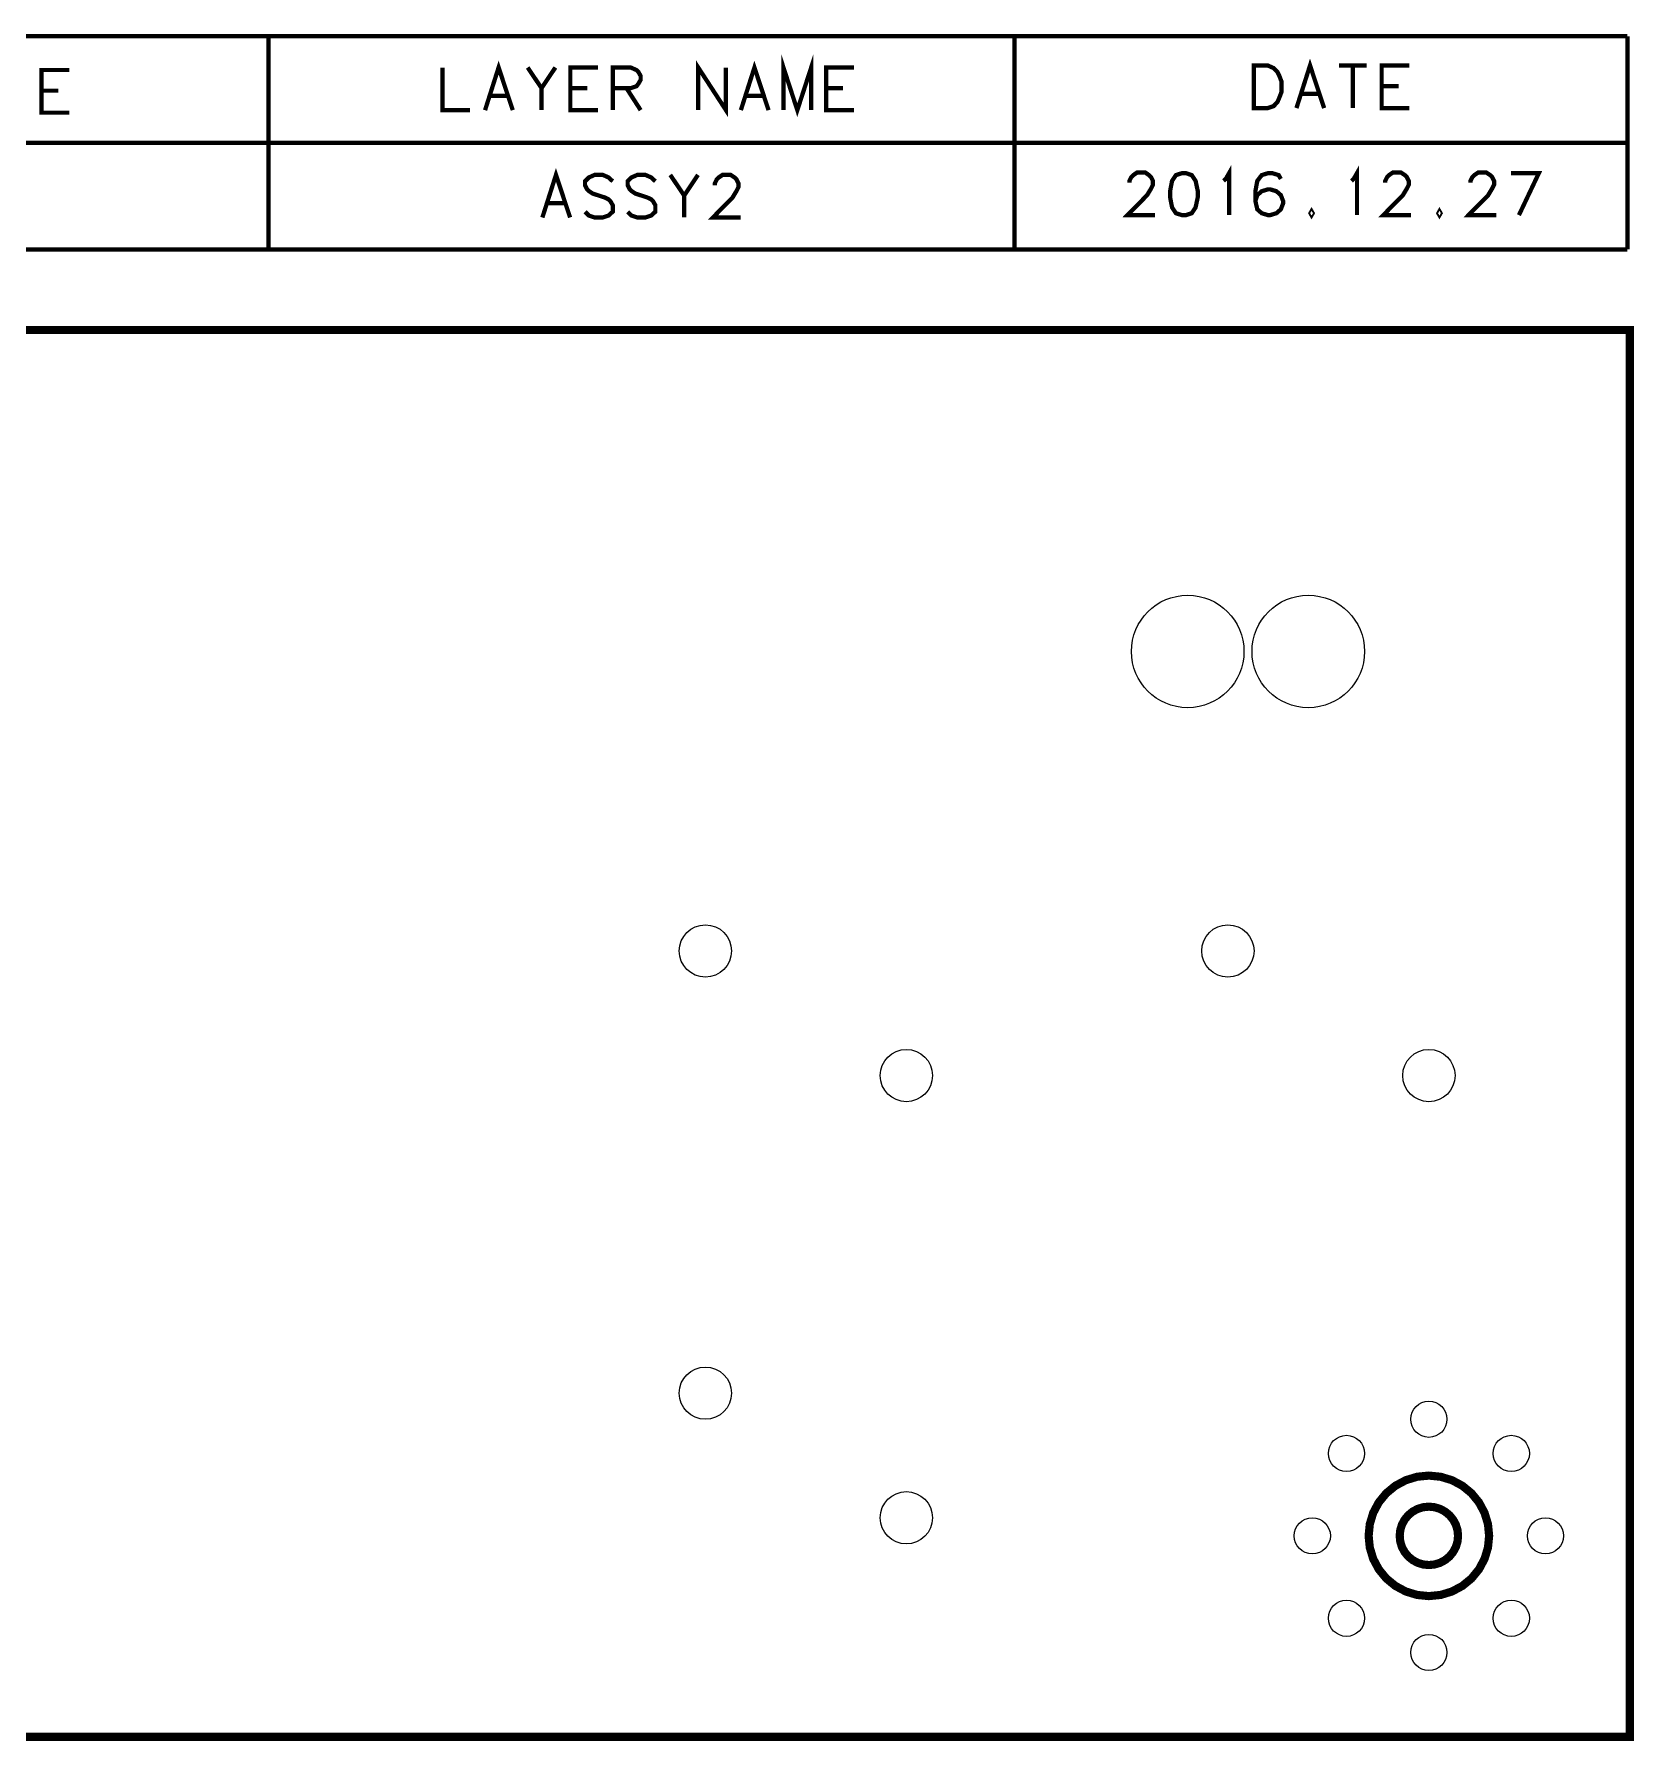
# Model space of a CAD drawing. Extents: x -0.1 to 80.1, y -0.1 to 42.4.
# Drawn here: x 40.3 to 80.1, y -0.1 to 42.36 of the extents above; entities that cross this region are included whole.
import ezdxf

# ---------------------------------------------------------------- set-up
doc = ezdxf.new("R2010")
doc.units = 0
doc.layers.get('0').update_dxf_attribs({"linetype": 'CONTINUOUS'})
doc.layers.add('08_ASSY2_GBR', color=7, linetype='CONTINUOUS')

# ---------------------------------------------------------------- blocks, each defined once
blk = doc.blocks.new('ROUND_126')
blk.add_circle((0, 0), 0.45)
blk = doc.blocks.new('ROUND_127')
blk.add_circle((0, 0), 1.4)
blk = doc.blocks.new('ROUND_140')
blk.add_circle((0, 0), 0.65)

msp = doc.modelspace()

# ---------------------------------------------------------------- linework, layer by layer
at = {"layer": '08_ASSY2_GBR'}
for points, const_width in [([(25.578, 42.304), (79.939, 42.304)], 0.10607), ([(46.129, 42.304), (46.129, 37)], 0.10607), ([(64.691, 42.304), (64.691, 37)], 0.10607), ([(79.939, 42.304), (79.939, 37)], 0.10607), ([(51.518, 40.466), (51.855, 41.527), (52.207, 40.466)], 0.10607), ([(56.821, 40.466), (56.821, 41.527), (57.511, 40.466), (57.511, 41.527)], 0.10607), ([(57.882, 40.466), (58.22, 41.527), (58.571, 40.466)], 0.10607), ([(58.942, 40.466), (58.942, 41.527), (59.287, 40.466), (59.632, 41.527), (59.632, 40.466)], 0.10607), ([(70.644, 41.578), (70.989, 41.578), (71.134, 41.514), (71.23, 41.417), (71.278, 41.321), (71.334, 41.176), (71.334, 40.919), (71.278, 40.774), (71.23, 40.662), (71.134, 40.565), (70.989, 40.517), (70.644, 40.517), (70.644, 41.578)], 0.10607), ([(71.705, 40.517), (72.043, 41.578), (72.394, 40.517)], 0.10607), ([(72.766, 41.578), (73.455, 41.578)], 0.10607), ([(73.11, 41.578), (73.11, 40.517)], 0.10607), ([(74.516, 41.578), (73.826, 41.578), (73.826, 40.517), (74.516, 40.517)], 0.10607), ([(41.174, 41.465), (40.485, 41.465), (40.485, 40.404), (41.174, 40.404)], 0.10607), ([(50.457, 41.527), (50.457, 40.466), (51.146, 40.466)], 0.10607), ([(52.578, 41.527), (52.923, 41.013), (52.923, 40.466)], 0.10607), ([(53.268, 41.527), (52.923, 41.013)], 0.10607), ([(54.328, 41.527), (53.639, 41.527), (53.639, 40.466), (54.328, 40.466)], 0.10607), ([(54.7, 40.466), (54.7, 41.527), (55.141, 41.527), (55.286, 41.463), (55.334, 41.414), (55.389, 41.318), (55.389, 41.221), (55.334, 41.125), (55.286, 41.061), (55.141, 41.013), (54.7, 41.013)], 0.10607), ([(60.693, 41.527), (60.003, 41.527), (60.003, 40.466), (60.693, 40.466)], 0.10607), ([(40.485, 40.951), (40.905, 40.951)], 0.10607), ([(51.642, 40.82), (52.076, 40.82)], 0.10607), ([(53.639, 41.013), (54.06, 41.013)], 0.10607), ([(55.037, 41.013), (55.389, 40.466)], 0.10607), ([(58.006, 40.82), (58.44, 40.82)], 0.10607), ([(60.003, 41.013), (60.424, 41.013)], 0.10607), ([(71.829, 40.871), (72.263, 40.871)], 0.10607), ([(73.826, 41.064), (74.247, 41.064)], 0.10607), ([(25.578, 39.652), (79.939, 39.652)], 0.10607), ([(69.891, 38.706), (69.946, 38.754), (70.029, 38.899), (70.029, 37.854)], 0.10607), ([(73.073, 38.706), (73.128, 38.754), (73.211, 38.899), (73.211, 37.854)], 0.10607), ([(52.944, 37.796), (53.282, 38.856), (53.634, 37.796)], 0.10607), ([(54.694, 38.696), (54.591, 38.792), (54.446, 38.856), (54.246, 38.856), (54.101, 38.792), (54.005, 38.696), (54.005, 38.599), (54.053, 38.503), (54.101, 38.454), (54.198, 38.39), (54.494, 38.294), (54.591, 38.246), (54.639, 38.197), (54.694, 38.101), (54.694, 37.94), (54.591, 37.844), (54.446, 37.796), (54.246, 37.796), (54.101, 37.844), (54.005, 37.94)], 0.10607), ([(55.755, 38.696), (55.652, 38.792), (55.507, 38.856), (55.307, 38.856), (55.162, 38.792), (55.066, 38.696), (55.066, 38.599), (55.114, 38.503), (55.162, 38.454), (55.259, 38.39), (55.555, 38.294), (55.652, 38.246), (55.7, 38.197), (55.755, 38.101), (55.755, 37.94), (55.652, 37.844), (55.507, 37.796), (55.307, 37.796), (55.162, 37.844), (55.066, 37.94)], 0.10607), ([(56.126, 38.856), (56.471, 38.342), (56.471, 37.796)], 0.10607), ([(56.816, 38.856), (56.471, 38.342)], 0.10607), ([(57.235, 38.599), (57.235, 38.647), (57.283, 38.744), (57.332, 38.792), (57.428, 38.856), (57.628, 38.856), (57.725, 38.792), (57.773, 38.744), (57.821, 38.647), (57.821, 38.551), (57.773, 38.454), (57.676, 38.294), (57.187, 37.796), (57.876, 37.796)], 0.10607), ([(67.549, 38.658), (67.549, 38.706), (67.597, 38.802), (67.645, 38.85), (67.742, 38.915), (67.942, 38.915), (68.038, 38.85), (68.087, 38.802), (68.135, 38.706), (68.135, 38.609), (68.087, 38.513), (67.99, 38.352), (67.501, 37.854), (68.19, 37.854)], 0.10607), ([(68.858, 38.899), (68.706, 38.85), (68.61, 38.706), (68.561, 38.449), (68.561, 38.304), (68.61, 38.047), (68.706, 37.902), (68.858, 37.854), (68.954, 37.854), (69.099, 37.902), (69.196, 38.047), (69.251, 38.304), (69.251, 38.449), (69.196, 38.706), (69.099, 38.85), (68.954, 38.899), (68.858, 38.899)], 0.10607), ([(71.317, 38.754), (71.262, 38.85), (71.103, 38.899), (71, 38.899), (70.841, 38.85), (70.731, 38.706), (70.683, 38.449), (70.683, 38.208), (70.731, 37.999), (70.841, 37.902), (71, 37.854), (71.048, 37.854), (71.207, 37.902), (71.317, 37.999), (71.372, 38.143), (71.372, 38.208), (71.317, 38.352), (71.207, 38.449), (71.048, 38.497), (71, 38.497), (70.841, 38.449), (70.731, 38.352), (70.683, 38.208)], 0.10607), ([(73.913, 38.658), (73.913, 38.706), (73.961, 38.802), (74.01, 38.85), (74.106, 38.915), (74.306, 38.915), (74.403, 38.85), (74.451, 38.802), (74.499, 38.706), (74.499, 38.609), (74.451, 38.513), (74.354, 38.352), (73.865, 37.854), (74.554, 37.854)], 0.10607), ([(76.035, 38.658), (76.035, 38.706), (76.083, 38.802), (76.131, 38.85), (76.228, 38.915), (76.428, 38.915), (76.524, 38.85), (76.572, 38.802), (76.621, 38.706), (76.621, 38.609), (76.572, 38.513), (76.476, 38.352), (75.986, 37.854), (76.676, 37.854)], 0.10607), ([(77.047, 38.899), (77.736, 38.899), (77.24, 37.854)], 0.10607), ([(53.068, 38.149), (53.503, 38.149)], 0.10607), ([(72.081, 37.95), (72.054, 37.902), (72.081, 37.854), (72.109, 37.902), (72.081, 37.95)], 0.10607), ([(75.263, 37.95), (75.236, 37.902), (75.263, 37.854), (75.291, 37.902), (75.263, 37.95)], 0.10607), ([(79.939, 37), (25.578, 37)], 0.10607), ([(0, 35), (0, 0), (80, 0), (80, 35), (0, 35)], 0.2), ([(73.501, 5), (73.53, 4.708), (73.615, 4.427), (73.754, 4.167), (73.94, 3.94), (74.167, 3.754), (74.427, 3.615), (74.708, 3.53), (75, 3.501), (75.292, 3.53), (75.573, 3.615), (75.833, 3.754), (76.06, 3.94), (76.246, 4.167), (76.385, 4.427), (76.47, 4.708), (76.499, 5), (76.47, 5.292), (76.385, 5.573), (76.246, 5.833), (76.06, 6.06), (75.833, 6.246), (75.573, 6.385), (75.292, 6.47), (75, 6.499), (74.708, 6.47), (74.427, 6.385), (74.167, 6.246), (73.94, 6.06), (73.754, 5.833), (73.615, 5.573), (73.53, 5.292), (73.501, 5)], 0.2032), ([(74.274, 5), (74.288, 4.858), (74.329, 4.722), (74.397, 4.597), (74.487, 4.487), (74.597, 4.397), (74.722, 4.329), (74.858, 4.288), (75, 4.274), (75.142, 4.288), (75.278, 4.329), (75.403, 4.397), (75.513, 4.487), (75.603, 4.597), (75.671, 4.722), (75.712, 4.858), (75.726, 5), (75.712, 5.142), (75.671, 5.278), (75.603, 5.403), (75.513, 5.513), (75.403, 5.603), (75.278, 5.671), (75.142, 5.712), (75, 5.726), (74.858, 5.712), (74.722, 5.671), (74.597, 5.603), (74.487, 5.513), (74.397, 5.403), (74.329, 5.278), (74.288, 5.142), (74.274, 5)], 0.2032)]:
    msp.add_lwpolyline(points, dxfattribs=dict(at, const_width=const_width))

# ---------------------------------------------------------------- block references
for name, p in [('ROUND_127', (69, 27)), ('ROUND_127', (72, 27)), ('ROUND_140', (57, 19.55)), ('ROUND_140', (70, 19.55)), ('ROUND_140', (62, 16.45)), ('ROUND_140', (75, 16.45)), ('ROUND_140', (57, 8.55)), ('ROUND_126', (75, 7.9)), ('ROUND_126', (72.949, 7.051)), ('ROUND_126', (77.051, 7.051)), ('ROUND_140', (62, 5.45)), ('ROUND_126', (72.1, 5)), ('ROUND_126', (77.9, 5)), ('ROUND_126', (72.949, 2.949)), ('ROUND_126', (77.051, 2.949)), ('ROUND_126', (75, 2.1))]:
    msp.add_blockref(name, p, dxfattribs=at)

doc.saveas('drawing.dxf')
